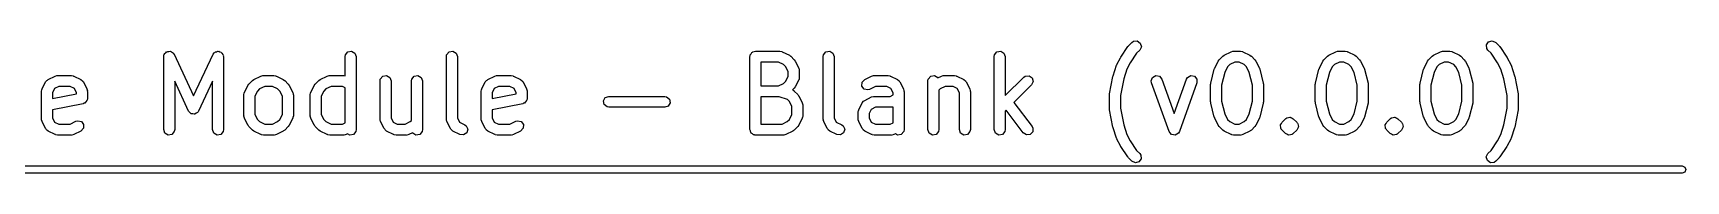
# Model space of a CAD drawing. Extents: x 59.1 to 149.1, y -119.5 to -80.2.
# Drawn here: x 126.5 to 149.05, y -82.05 to -80.23 of the extents above; entities that cross this region are included whole.
import ezdxf

# ---------------------------------------------------------------- set-up
doc = ezdxf.new("R2010")
doc.units = 0
doc.layers.add('BLACK', color=7, linetype='CONTINUOUS')

msp = doc.modelspace()

# ---------------------------------------------------------------- linework, layer by layer
at = {"layer": 'BLACK', "linetype": 'CONTINUOUS'}
for p, q in [((141.443, -80.3041), (141.491, -80.2565)), ((141.491, -80.2565), (141.512, -80.2415)), ((141.512, -80.2415), (141.563, -80.2371)), ((141.563, -80.2371), (141.605, -80.2665)), ((141.605, -80.2665), (141.619, -80.3161)), ((146.329, -80.2901), (146.358, -80.2481)), ((146.333, -80.3412), (146.329, -80.2901)), ((146.358, -80.2481), (146.408, -80.2348)), ((146.408, -80.2348), (146.454, -80.2565)), ((146.454, -80.2565), (146.502, -80.3041)), ((128.279, -80.4524), (128.283, -80.4267)), ((128.279, -81.4524), (128.279, -80.4524)), ((128.283, -80.4267), (128.29, -80.4191)), ((128.29, -80.4191), (128.292, -80.4094)), ((128.292, -80.4094), (128.306, -80.4)), ((128.306, -80.4), (128.316, -80.3874)), ((128.316, -80.3874), (128.326, -80.3857)), ((128.326, -80.3857), (128.334, -80.3799)), ((128.334, -80.3799), (128.35, -80.3814)), ((128.35, -80.3814), (128.367, -80.3785)), ((128.367, -80.3785), (128.375, -80.3835)), ((128.375, -80.3835), (128.385, -80.3844)), ((128.385, -80.3844), (128.397, -80.396)), ((128.397, -80.396), (128.411, -80.4042)), ((128.411, -80.4042), (128.414, -80.4136)), ((128.414, -80.4136), (128.422, -80.4207)), ((128.422, -80.4207), (128.687, -80.9893)), ((128.687, -80.9893), (128.952, -80.4207)), ((128.952, -80.4207), (128.967, -80.3993)), ((128.967, -80.3993), (128.976, -80.3951)), ((128.976, -80.3951), (128.983, -80.3874)), ((128.983, -80.3874), (128.999, -80.3846)), ((128.999, -80.3846), (129.014, -80.3777)), ((129.014, -80.3777), (129.023, -80.3803)), ((129.023, -80.3803), (129.033, -80.3785)), ((129.033, -80.3785), (129.047, -80.3867)), ((129.047, -80.3867), (129.063, -80.391)), ((129.063, -80.391), (129.069, -80.3992)), ((129.069, -80.3992), (129.078, -80.4042)), ((129.078, -80.4042), (129.083, -80.4196)), ((129.083, -80.4196), (129.093, -80.433)), ((129.093, -80.433), (129.092, -80.443)), ((129.092, -80.443), (129.095, -80.4524)), ((129.095, -80.4524), (129.095, -81.4524)), ((130.755, -80.4524), (130.759, -80.4267)), ((130.755, -80.7143), (130.755, -80.4524)), ((130.759, -80.4267), (130.792, -80.3874)), ((130.792, -80.3874), (130.843, -80.3785)), ((130.843, -80.3785), (130.887, -80.4042)), ((130.887, -80.4042), (130.905, -80.4524)), ((130.905, -80.4524), (130.905, -81.4524)), ((132.136, -80.4524), (132.14, -80.4267)), ((132.136, -81.3095), (132.136, -80.4524)), ((132.14, -80.4267), (132.173, -80.3874)), ((132.173, -80.3874), (132.224, -80.3785)), ((132.224, -80.3785), (132.268, -80.4042)), ((132.268, -80.4042), (132.286, -80.4524)), ((132.286, -80.4524), (132.286, -81.2918)), ((136.279, -80.4524), (136.28, -80.4426)), ((136.279, -81.4524), (136.279, -80.4524)), ((136.28, -80.4394), (136.281, -80.4365)), ((136.28, -80.4426), (136.28, -80.4394)), ((136.281, -80.4365), (136.283, -80.4267)), ((136.283, -80.4267), (136.296, -80.4118)), ((136.296, -80.4118), (136.305, -80.3949)), ((136.305, -80.3949), (136.312, -80.3926)), ((136.312, -80.3926), (136.316, -80.3874)), ((136.316, -80.3874), (136.335, -80.384)), ((136.335, -80.384), (136.354, -80.3774)), ((136.354, -80.3774), (136.687, -80.3774)), ((136.687, -80.3774), (136.713, -80.3819)), ((136.713, -80.3819), (136.716, -80.3848)), ((136.716, -80.3848), (136.72, -80.3853)), ((136.72, -80.3853), (136.816, -80.4329)), ((136.816, -80.4329), (136.834, -80.4463)), ((136.834, -80.4463), (136.835, -80.447)), ((136.835, -80.447), (136.883, -80.4946)), ((136.883, -80.4946), (136.896, -80.513)), ((136.896, -80.513), (136.897, -80.5141)), ((136.897, -80.5141), (136.944, -80.6093)), ((137.279, -80.4524), (137.283, -80.4267)), ((137.279, -81.3095), (137.279, -80.4524)), ((137.283, -80.4267), (137.316, -80.3874)), ((137.316, -80.3874), (137.367, -80.3785)), ((137.367, -80.3785), (137.411, -80.4042)), ((137.411, -80.4042), (137.429, -80.4524)), ((137.429, -80.4524), (137.429, -81.2918)), ((139.612, -80.4524), (139.616, -80.4267)), ((139.612, -81.4524), (139.612, -80.4524)), ((139.616, -80.4267), (139.649, -80.3874)), ((139.649, -80.3874), (139.7, -80.3785)), ((139.7, -80.3785), (139.744, -80.4042)), ((139.744, -80.4042), (139.762, -80.4524)), ((139.762, -80.4524), (139.762, -80.9856)), ((141.286, -80.5617), (141.334, -80.4665)), ((141.334, -80.4665), (141.338, -80.461)), ((141.338, -80.461), (141.339, -80.4584)), ((141.339, -80.4584), (141.434, -80.3155)), ((141.434, -80.3155), (141.442, -80.3073)), ((141.442, -80.3073), (141.443, -80.3041)), ((141.555, -80.4049), (141.466, -80.5377)), ((141.597, -80.3626), (141.555, -80.4049)), ((141.619, -80.3161), (141.597, -80.3626)), ((142.62, -80.6093), (142.667, -80.5141)), ((142.667, -80.5141), (142.681, -80.4961)), ((142.681, -80.4946), (142.729, -80.447)), ((142.681, -80.4961), (142.681, -80.4946)), ((142.729, -80.447), (142.747, -80.4341)), ((142.747, -80.4341), (142.749, -80.4329)), ((142.749, -80.4329), (142.844, -80.3853)), ((142.844, -80.3853), (142.869, -80.3779)), ((142.869, -80.3779), (142.873, -80.3789)), ((142.873, -80.3789), (142.877, -80.3774)), ((142.877, -80.3774), (142.973, -80.3774)), ((142.973, -80.3774), (142.998, -80.3819)), ((142.998, -80.3819), (143.002, -80.3848)), ((143.002, -80.3848), (143.006, -80.3853)), ((143.006, -80.3853), (143.101, -80.4329)), ((143.101, -80.4329), (143.119, -80.4463)), ((143.119, -80.4463), (143.121, -80.447)), ((143.121, -80.447), (143.169, -80.4946)), ((143.169, -80.4946), (143.181, -80.513)), ((143.181, -80.513), (143.183, -80.5141)), ((143.183, -80.5141), (143.23, -80.6093)), ((144.048, -80.6093), (144.096, -80.5141)), ((144.096, -80.5141), (144.109, -80.4961)), ((144.109, -80.4961), (144.11, -80.4946)), ((144.11, -80.4946), (144.158, -80.447)), ((144.158, -80.447), (144.176, -80.4341)), ((144.176, -80.4341), (144.177, -80.4329)), ((144.177, -80.4329), (144.272, -80.3853)), ((144.272, -80.3853), (144.297, -80.3779)), ((144.297, -80.3779), (144.302, -80.3789)), ((144.302, -80.3789), (144.306, -80.3774)), ((144.306, -80.3774), (144.401, -80.3774)), ((144.401, -80.3774), (144.427, -80.3819)), ((144.427, -80.3819), (144.43, -80.3848)), ((144.43, -80.3848), (144.435, -80.3853)), ((144.435, -80.3853), (144.53, -80.4329)), ((144.53, -80.4329), (144.548, -80.4463)), ((144.548, -80.4463), (144.549, -80.447)), ((144.549, -80.447), (144.597, -80.4946)), ((144.597, -80.4946), (144.61, -80.513)), ((144.61, -80.513), (144.611, -80.5141)), ((144.611, -80.5141), (144.659, -80.6093)), ((145.477, -80.6093), (145.525, -80.5141)), ((145.525, -80.5141), (145.538, -80.4961)), ((145.538, -80.4961), (145.539, -80.4946)), ((145.539, -80.4946), (145.586, -80.447)), ((145.586, -80.447), (145.605, -80.4341)), ((145.605, -80.4341), (145.606, -80.4329)), ((145.606, -80.4329), (145.701, -80.3853)), ((145.701, -80.3853), (145.726, -80.3779)), ((145.726, -80.3779), (145.73, -80.3789)), ((145.73, -80.3789), (145.735, -80.3774)), ((145.735, -80.3774), (145.83, -80.3774)), ((145.83, -80.3774), (145.855, -80.3819)), ((145.855, -80.3819), (145.859, -80.3848)), ((145.859, -80.3848), (145.863, -80.3853)), ((145.863, -80.3853), (145.959, -80.4329)), ((145.959, -80.4329), (145.977, -80.4463)), ((145.977, -80.4463), (145.978, -80.447)), ((145.978, -80.447), (146.026, -80.4946)), ((146.026, -80.4946), (146.039, -80.513)), ((146.039, -80.513), (146.04, -80.5141)), ((146.04, -80.5141), (146.087, -80.6093)), ((146.348, -80.3626), (146.333, -80.3412)), ((146.391, -80.4049), (146.348, -80.3626)), ((146.479, -80.5377), (146.391, -80.4049)), ((146.502, -80.3041), (146.508, -80.3135)), ((146.508, -80.3135), (146.511, -80.3155)), ((146.511, -80.3155), (146.606, -80.4584)), ((146.606, -80.4584), (146.609, -80.4646)), ((146.609, -80.4646), (146.611, -80.4665)), ((146.611, -80.4665), (146.659, -80.5617)), ((126.701, -80.7663), (126.796, -80.7186)), ((126.796, -80.7186), (126.821, -80.7112)), ((126.821, -80.7112), (126.826, -80.7122)), ((126.826, -80.7122), (126.83, -80.7107)), ((126.83, -80.7107), (127.02, -80.7107)), ((127.02, -80.7107), (127.046, -80.7152)), ((127.046, -80.7152), (127.049, -80.7181)), ((127.049, -80.7181), (127.054, -80.7186)), ((127.054, -80.7186), (127.149, -80.7663)), ((129.511, -80.7663), (129.606, -80.7186)), ((129.606, -80.7186), (129.631, -80.7112)), ((129.631, -80.7112), (129.635, -80.7122)), ((129.635, -80.7122), (129.639, -80.7107)), ((129.639, -80.7107), (129.782, -80.7107)), ((129.782, -80.7107), (129.808, -80.7152)), ((129.808, -80.7152), (129.811, -80.7181)), ((129.811, -80.7181), (129.816, -80.7186)), ((129.816, -80.7186), (129.911, -80.7663)), ((130.415, -80.7663), (130.511, -80.7186)), ((130.511, -80.7186), (130.535, -80.7112)), ((130.535, -80.7112), (130.54, -80.7122)), ((130.54, -80.7122), (130.544, -80.7107)), ((130.544, -80.7107), (130.735, -80.7107)), ((130.735, -80.7107), (130.755, -80.7143)), ((131.235, -80.7601), (131.268, -80.7208)), ((131.268, -80.7208), (131.319, -80.7119)), ((131.319, -80.7119), (131.363, -80.7375)), ((131.363, -80.7375), (131.381, -80.7857)), ((131.664, -80.7601), (131.697, -80.7208)), ((131.697, -80.7208), (131.748, -80.7119)), ((131.748, -80.7119), (131.792, -80.7375)), ((131.792, -80.7375), (131.81, -80.7857)), ((132.701, -80.7663), (132.796, -80.7186)), ((132.796, -80.7186), (132.821, -80.7112)), ((132.821, -80.7112), (132.826, -80.7122)), ((132.826, -80.7122), (132.83, -80.7107)), ((132.83, -80.7107), (133.02, -80.7107)), ((133.02, -80.7107), (133.046, -80.7152)), ((133.046, -80.7152), (133.049, -80.7181)), ((133.049, -80.7181), (133.054, -80.7186)), ((133.054, -80.7186), (133.149, -80.7663)), ((136.429, -80.5274), (136.429, -80.8536)), ((136.669, -80.5274), (136.429, -80.5274)), ((136.738, -80.5616), (136.669, -80.5274)), ((136.768, -80.592), (136.738, -80.5616)), ((136.802, -80.6606), (136.768, -80.592)), ((136.768, -80.7889), (136.802, -80.7204)), ((136.802, -80.7204), (136.802, -80.6606)), ((136.944, -80.6093), (136.952, -80.6343)), ((136.952, -80.7381), (136.948, -80.7637)), ((136.952, -80.6343), (136.951, -80.6386)), ((136.951, -80.6386), (136.952, -80.6429)), ((136.952, -80.6429), (136.952, -80.7381)), ((137.844, -80.7663), (137.939, -80.7186)), ((137.939, -80.7186), (137.964, -80.7112)), ((137.964, -80.7112), (137.968, -80.7122)), ((137.968, -80.7122), (137.973, -80.7107)), ((137.973, -80.7107), (138.163, -80.7107)), ((138.163, -80.7107), (138.189, -80.7152)), ((138.189, -80.7152), (138.192, -80.7181)), ((138.192, -80.7181), (138.197, -80.7186)), ((138.197, -80.7186), (138.292, -80.7663)), ((138.712, -80.7601), (138.745, -80.7208)), ((138.745, -80.7208), (138.795, -80.7119)), ((138.795, -80.7119), (138.84, -80.7375)), ((138.84, -80.7375), (138.842, -80.7435)), ((138.842, -80.7435), (138.891, -80.7186)), ((138.891, -80.7186), (138.916, -80.7112)), ((138.916, -80.7112), (138.921, -80.7122)), ((138.921, -80.7122), (138.925, -80.7107)), ((138.925, -80.7107), (139.068, -80.7107)), ((139.068, -80.7107), (139.094, -80.7152)), ((139.094, -80.7152), (139.097, -80.7181)), ((139.097, -80.7181), (139.101, -80.7186)), ((139.101, -80.7186), (139.197, -80.7663)), ((139.762, -80.9856), (140.015, -80.7327)), ((140.015, -80.7327), (140.036, -80.7177)), ((140.036, -80.7177), (140.087, -80.7133)), ((140.087, -80.7133), (140.129, -80.7427)), ((141.185, -80.9615), (141.232, -80.7234)), ((141.232, -80.7234), (141.235, -80.7171)), ((141.235, -80.7144), (141.282, -80.5715)), ((141.235, -80.7171), (141.235, -80.7144)), ((141.282, -80.5715), (141.286, -80.5646)), ((141.286, -80.5646), (141.286, -80.5617)), ((141.423, -80.624), (141.379, -80.7574)), ((141.466, -80.5377), (141.423, -80.624)), ((141.755, -80.7853), (141.773, -80.7372)), ((141.773, -80.7372), (141.817, -80.7118)), ((141.817, -80.7118), (141.868, -80.721)), ((141.868, -80.721), (141.9, -80.7605)), ((142.235, -80.7605), (142.248, -80.7379)), ((142.248, -80.7379), (142.292, -80.7119)), ((142.292, -80.7119), (142.343, -80.7205)), ((142.343, -80.7205), (142.376, -80.7596)), ((142.567, -80.8151), (142.614, -80.6247)), ((142.614, -80.6247), (142.619, -80.6128)), ((142.619, -80.6128), (142.62, -80.6093)), ((142.758, -80.669), (142.714, -80.8426)), ((142.796, -80.592), (142.758, -80.669)), ((142.827, -80.5616), (142.796, -80.592)), ((142.895, -80.5274), (142.827, -80.5616)), ((142.955, -80.5274), (142.895, -80.5274)), ((143.023, -80.5616), (142.955, -80.5274)), ((143.054, -80.592), (143.023, -80.5616)), ((143.092, -80.669), (143.054, -80.592)), ((143.136, -80.8426), (143.092, -80.669)), ((143.23, -80.6093), (143.234, -80.6217)), ((143.234, -80.6217), (143.236, -80.6247)), ((143.236, -80.6247), (143.283, -80.8151)), ((143.995, -80.8151), (144.043, -80.6247)), ((144.043, -80.6247), (144.048, -80.6128)), ((144.048, -80.6128), (144.048, -80.6093)), ((144.186, -80.669), (144.143, -80.8426)), ((144.225, -80.592), (144.186, -80.669)), ((144.255, -80.5616), (144.225, -80.592)), ((144.324, -80.5274), (144.255, -80.5616)), ((144.383, -80.5274), (144.324, -80.5274)), ((144.452, -80.5616), (144.383, -80.5274)), ((144.482, -80.592), (144.452, -80.5616)), ((144.521, -80.669), (144.482, -80.592)), ((144.564, -80.8426), (144.521, -80.669)), ((144.659, -80.6093), (144.662, -80.6217)), ((144.662, -80.6217), (144.664, -80.6247)), ((144.664, -80.6247), (144.712, -80.8151)), ((145.424, -80.8151), (145.471, -80.6247)), ((145.471, -80.6247), (145.477, -80.6128)), ((145.477, -80.6128), (145.477, -80.6093)), ((145.615, -80.669), (145.571, -80.8426)), ((145.653, -80.592), (145.615, -80.669)), ((145.684, -80.5616), (145.653, -80.592)), ((145.752, -80.5274), (145.684, -80.5616)), ((145.812, -80.5274), (145.752, -80.5274)), ((145.881, -80.5616), (145.812, -80.5274)), ((145.911, -80.592), (145.881, -80.5616)), ((145.949, -80.669), (145.911, -80.592)), ((145.993, -80.8426), (145.949, -80.669)), ((146.087, -80.6093), (146.091, -80.6217)), ((146.091, -80.6217), (146.093, -80.6247)), ((146.093, -80.6247), (146.141, -80.8151)), ((146.522, -80.624), (146.479, -80.5377)), ((146.567, -80.7574), (146.522, -80.624)), ((146.659, -80.5617), (146.661, -80.5692)), ((146.661, -80.5692), (146.663, -80.5715)), ((146.663, -80.5715), (146.71, -80.7144)), ((146.71, -80.7144), (146.711, -80.7211)), ((146.711, -80.7211), (146.713, -80.7234)), ((146.713, -80.7234), (146.76, -80.9615)), ((126.612, -80.9286), (126.616, -80.9029)), ((126.612, -81.3095), (126.612, -80.9286)), ((126.616, -80.9029), (126.619, -80.8995)), ((126.619, -80.8995), (126.62, -80.895)), ((126.62, -80.895), (126.667, -80.7998)), ((126.667, -80.7998), (126.683, -80.7789)), ((126.683, -80.7789), (126.693, -80.7744)), ((126.693, -80.7744), (126.701, -80.7663)), ((126.79, -80.8892), (126.762, -80.9463)), ((126.762, -80.9463), (126.762, -81.0276)), ((126.762, -81.0276), (127.088, -80.9623)), ((126.847, -80.8607), (126.79, -80.8892)), ((127.003, -80.8607), (126.847, -80.8607)), ((127.06, -80.8892), (127.003, -80.8607)), ((127.088, -80.9463), (127.06, -80.8892)), ((127.088, -80.9623), (127.088, -80.9463)), ((127.149, -80.7663), (127.17, -80.7818)), ((127.17, -80.7818), (127.174, -80.7921)), ((127.174, -80.7921), (127.183, -80.7998)), ((127.183, -80.7998), (127.23, -80.895)), ((127.23, -80.895), (127.238, -80.92)), ((127.238, -80.92), (127.237, -80.9244)), ((127.237, -80.9244), (127.238, -80.9286)), ((127.238, -80.9286), (127.238, -81.0238)), ((128.619, -81.1984), (128.429, -80.7904)), ((128.429, -80.7904), (128.429, -81.4524)), ((128.945, -80.7904), (128.755, -81.1984)), ((128.945, -81.4524), (128.945, -80.7904)), ((129.374, -80.9762), (129.378, -80.9505)), ((129.378, -80.9505), (129.381, -80.9471)), ((129.381, -80.9471), (129.382, -80.9426)), ((129.382, -80.9426), (129.429, -80.8474)), ((129.429, -80.8474), (129.443, -80.8294)), ((129.443, -80.8279), (129.491, -80.7803)), ((129.443, -80.8294), (129.443, -80.8279)), ((129.491, -80.7803), (129.509, -80.7674)), ((129.509, -80.7674), (129.511, -80.7663)), ((129.558, -80.9254), (129.524, -80.9939)), ((129.588, -80.895), (129.558, -80.9254)), ((129.657, -80.8607), (129.588, -80.895)), ((129.764, -80.8607), (129.657, -80.8607)), ((129.833, -80.895), (129.764, -80.8607)), ((129.863, -80.9254), (129.833, -80.895)), ((129.898, -80.9939), (129.863, -80.9254)), ((129.911, -80.7663), (129.929, -80.7796)), ((129.929, -80.7796), (129.93, -80.7803)), ((129.93, -80.7803), (129.978, -80.8279)), ((129.978, -80.8279), (129.991, -80.8463)), ((129.991, -80.8463), (129.992, -80.8474)), ((129.992, -80.8474), (130.04, -80.9426)), ((130.04, -80.9426), (130.047, -80.9676)), ((130.279, -80.9762), (130.283, -80.9505)), ((130.283, -80.9505), (130.286, -80.9471)), ((130.286, -80.9426), (130.334, -80.8474)), ((130.286, -80.9471), (130.286, -80.9426)), ((130.334, -80.8474), (130.347, -80.8294)), ((130.347, -80.8294), (130.348, -80.8279)), ((130.348, -80.8279), (130.396, -80.7803)), ((130.396, -80.7803), (130.414, -80.7674)), ((130.414, -80.7674), (130.415, -80.7663)), ((130.463, -80.9254), (130.429, -80.9939)), ((130.493, -80.895), (130.463, -80.9254)), ((130.562, -80.8607), (130.493, -80.895)), ((130.717, -80.8607), (130.562, -80.8607)), ((130.755, -80.8797), (130.717, -80.8607)), ((130.755, -81.3584), (130.755, -80.8797)), ((131.231, -80.7857), (131.235, -80.7601)), ((131.231, -81.3095), (131.231, -80.7857)), ((131.381, -80.7857), (131.381, -81.2918)), ((131.66, -80.7857), (131.664, -80.7601)), ((131.66, -81.3261), (131.66, -80.7857)), ((131.81, -80.7857), (131.81, -81.4524)), ((132.612, -80.9286), (132.616, -80.9029)), ((132.612, -81.3095), (132.612, -80.9286)), ((132.616, -80.9029), (132.619, -80.8995)), ((132.619, -80.8995), (132.62, -80.895)), ((132.62, -80.895), (132.667, -80.7998)), ((132.667, -80.7998), (132.683, -80.7789)), ((132.683, -80.7789), (132.693, -80.7744)), ((132.693, -80.7744), (132.701, -80.7663)), ((132.79, -80.8892), (132.762, -80.9463)), ((132.762, -80.9463), (132.762, -81.0276)), ((132.762, -81.0276), (133.088, -80.9623)), ((132.847, -80.8607), (132.79, -80.8892)), ((133.003, -80.8607), (132.847, -80.8607)), ((133.06, -80.8892), (133.003, -80.8607)), ((133.088, -80.9463), (133.06, -80.8892)), ((133.088, -80.9623), (133.088, -80.9463)), ((133.149, -80.7663), (133.17, -80.7818)), ((133.17, -80.7818), (133.174, -80.7921)), ((133.174, -80.7921), (133.183, -80.7998)), ((133.183, -80.7998), (133.23, -80.895)), ((133.23, -80.895), (133.238, -80.92)), ((133.238, -80.92), (133.237, -80.9244)), ((133.237, -80.9244), (133.238, -80.9286)), ((133.238, -80.9286), (133.238, -81.0238)), ((136.429, -80.8536), (136.669, -80.8536)), ((136.669, -80.8536), (136.738, -80.8193)), ((136.738, -80.8193), (136.768, -80.7889)), ((136.883, -80.8864), (136.86, -80.9088)), ((136.86, -80.9088), (136.876, -80.9174)), ((136.876, -80.9174), (136.879, -80.9213)), ((136.879, -80.9213), (136.883, -80.9232)), ((136.897, -80.8669), (136.883, -80.8849)), ((136.883, -80.8849), (136.883, -80.8864)), ((136.883, -80.9232), (136.93, -80.9708)), ((136.944, -80.7716), (136.897, -80.8669)), ((136.945, -80.7672), (136.944, -80.7716)), ((136.948, -80.7637), (136.945, -80.7672)), ((137.805, -80.8547), (137.809, -80.8035)), ((137.836, -80.8959), (137.805, -80.8547)), ((137.809, -80.8035), (137.844, -80.7663)), ((137.886, -80.9078), (137.836, -80.8959)), ((137.911, -80.9004), (137.886, -80.9078)), ((137.99, -80.8607), (137.911, -80.9004)), ((138.145, -80.8607), (137.99, -80.8607)), ((138.202, -80.8892), (138.145, -80.8607)), ((138.231, -80.9463), (138.202, -80.8892)), ((138.231, -80.9775), (138.231, -80.9463)), ((138.292, -80.7663), (138.313, -80.7818)), ((138.313, -80.7818), (138.317, -80.7921)), ((138.317, -80.7921), (138.325, -80.7998)), ((138.325, -80.7998), (138.373, -80.895)), ((138.373, -80.895), (138.38, -80.92)), ((138.38, -80.92), (138.379, -80.9244)), ((138.379, -80.9244), (138.381, -80.9286)), ((138.381, -80.9286), (138.381, -81.4524)), ((138.707, -80.7857), (138.712, -80.7601)), ((138.707, -81.4524), (138.707, -80.7857)), ((138.874, -80.895), (138.857, -80.912)), ((138.857, -80.912), (138.857, -81.4524)), ((138.943, -80.8607), (138.874, -80.895)), ((139.05, -80.8607), (138.943, -80.8607)), ((139.107, -80.8892), (139.05, -80.8607)), ((139.136, -80.9463), (139.107, -80.8892)), ((139.136, -81.4524), (139.136, -80.9463)), ((139.197, -80.7663), (139.218, -80.7818)), ((139.218, -80.7818), (139.222, -80.7921)), ((139.222, -80.7921), (139.23, -80.7998)), ((139.23, -80.7998), (139.278, -80.895)), ((139.278, -80.895), (139.285, -80.92)), ((139.285, -80.92), (139.284, -80.9244)), ((139.284, -80.9244), (139.286, -80.9286)), ((139.286, -80.9286), (139.286, -81.4524)), ((140.121, -80.8387), (139.881, -81.0785)), ((140.143, -80.7923), (140.121, -80.8387)), ((140.129, -80.7427), (140.143, -80.7923)), ((141.183, -80.9762), (141.185, -80.9649)), ((141.185, -80.9649), (141.185, -80.9615)), ((141.379, -80.7574), (141.333, -80.9836)), ((141.759, -80.8109), (141.755, -80.7853)), ((141.997, -81.4776), (141.759, -80.8109)), ((141.9, -80.7605), (142.068, -81.2294)), ((142.068, -81.2294), (142.235, -80.7605)), ((142.377, -80.8109), (142.138, -81.4776)), ((142.376, -80.7596), (142.377, -80.8109)), ((142.564, -80.8333), (142.567, -80.8186)), ((142.564, -81.0714), (142.564, -80.8333)), ((142.567, -80.8186), (142.567, -80.8151)), ((142.714, -80.8426), (142.714, -81.0622)), ((143.136, -81.0622), (143.136, -80.8426)), ((143.283, -80.8151), (143.285, -80.8301)), ((143.285, -80.8301), (143.286, -80.8333)), ((143.286, -80.8333), (143.286, -81.0714)), ((143.993, -80.8333), (143.995, -80.8186)), ((143.993, -81.0714), (143.993, -80.8333)), ((143.995, -80.8186), (143.995, -80.8151)), ((144.143, -80.8426), (144.143, -81.0622)), ((144.564, -81.0622), (144.564, -80.8426)), ((144.712, -80.8151), (144.713, -80.8301)), ((144.713, -80.8301), (144.714, -80.8333)), ((144.714, -80.8333), (144.714, -81.0714)), ((145.421, -80.8333), (145.424, -80.8186)), ((145.421, -81.0714), (145.421, -80.8333)), ((145.424, -80.8186), (145.424, -80.8151)), ((145.571, -80.8426), (145.571, -81.0622)), ((145.993, -81.0622), (145.993, -80.8426)), ((146.141, -80.8151), (146.142, -80.8301)), ((146.142, -80.8301), (146.143, -80.8333)), ((146.143, -80.8333), (146.143, -81.0714)), ((146.612, -80.9836), (146.567, -80.7574)), ((146.76, -80.9615), (146.761, -80.9729)), ((127.178, -81.0974), (126.762, -81.1805)), ((126.762, -81.1805), (126.762, -81.2918)), ((127.188, -81.0909), (127.178, -81.0974)), ((127.201, -81.0888), (127.188, -81.0909)), ((127.21, -81.078), (127.201, -81.0888)), ((127.222, -81.0707), (127.21, -81.078)), ((127.226, -81.059), (127.222, -81.0707)), ((127.234, -81.0495), (127.226, -81.059)), ((127.238, -81.0238), (127.234, -81.0495)), ((129.374, -81.2619), (129.374, -80.9762)), ((129.524, -80.9939), (129.524, -81.2442)), ((129.898, -81.2442), (129.898, -80.9939)), ((130.047, -80.9676), (130.046, -80.972)), ((130.046, -80.972), (130.048, -80.9762)), ((130.048, -80.9762), (130.048, -81.2619)), ((130.279, -81.2619), (130.279, -80.9762)), ((130.429, -80.9939), (130.429, -81.2442)), ((133.178, -81.0974), (132.762, -81.1805)), ((132.762, -81.1805), (132.762, -81.2918)), ((133.188, -81.0909), (133.178, -81.0974)), ((133.201, -81.0888), (133.188, -81.0909)), ((133.21, -81.078), (133.201, -81.0888)), ((133.222, -81.0707), (133.21, -81.078)), ((133.226, -81.059), (133.222, -81.0707)), ((133.234, -81.0495), (133.226, -81.059)), ((133.238, -81.0238), (133.234, -81.0495)), ((134.28, -81.0584), (134.305, -81.014)), ((134.289, -81.1089), (134.28, -81.0584)), ((134.328, -81.1419), (134.289, -81.1089)), ((134.305, -81.014), (134.354, -80.9964)), ((134.354, -81.1464), (134.328, -81.1419)), ((134.354, -80.9964), (135.115, -80.9964)), ((135.115, -81.1464), (134.354, -81.1464)), ((135.115, -80.9964), (135.141, -81.001)), ((135.164, -81.1289), (135.115, -81.1464)), ((135.141, -81.001), (135.18, -81.0339)), ((135.189, -81.0845), (135.164, -81.1289)), ((135.18, -81.0339), (135.189, -81.0845)), ((136.429, -81.0036), (136.429, -81.3774)), ((136.675, -81.0036), (136.429, -81.0036)), ((136.789, -81.0417), (136.675, -81.0036)), ((136.816, -81.0682), (136.789, -81.0417)), ((136.85, -81.1368), (136.816, -81.0682)), ((136.85, -81.2442), (136.85, -81.1368)), ((136.93, -80.9708), (136.943, -80.9891)), ((136.943, -80.9891), (136.944, -80.9903)), ((136.944, -80.9903), (136.992, -81.0855)), ((136.992, -81.0855), (137, -81.1105)), ((137, -81.1105), (136.998, -81.1148)), ((136.998, -81.1148), (137, -81.119)), ((137, -81.119), (137, -81.2619)), ((137.755, -81.2143), (137.759, -81.1886)), ((137.759, -81.1886), (137.762, -81.1852)), ((137.762, -81.1852), (137.763, -81.1807)), ((137.763, -81.1807), (137.81, -81.0855)), ((137.81, -81.0855), (137.826, -81.0646)), ((137.826, -81.0646), (137.836, -81.0601)), ((137.836, -81.0601), (137.844, -81.052)), ((137.844, -81.052), (137.939, -81.0043)), ((137.933, -81.1749), (137.905, -81.232)), ((137.99, -81.1464), (137.933, -81.1749)), ((137.939, -81.0043), (137.964, -80.9969)), ((137.964, -80.9969), (137.968, -80.998)), ((137.968, -80.998), (137.973, -80.9964)), ((137.973, -80.9964), (138.193, -80.9964)), ((138.211, -81.1464), (137.99, -81.1464)), ((138.193, -80.9964), (138.231, -80.9775)), ((138.215, -81.1449), (138.211, -81.1464)), ((138.219, -81.1459), (138.215, -81.1449)), ((138.231, -81.1425), (138.219, -81.1459)), ((138.231, -81.3584), (138.231, -81.1425)), ((139.774, -81.1856), (139.762, -81.1977)), ((140.008, -81.4974), (139.774, -81.1856)), ((139.881, -81.0785), (140.128, -81.4074)), ((141.183, -81.1667), (141.183, -80.9762)), ((141.185, -81.1699), (141.183, -81.1667)), ((141.185, -81.1814), (141.185, -81.1699)), ((141.232, -81.4195), (141.185, -81.1814)), ((141.333, -80.9836), (141.333, -81.1592)), ((141.333, -81.1592), (141.379, -81.3855)), ((142.565, -81.0747), (142.564, -81.0714)), ((142.567, -81.0896), (142.565, -81.0747)), ((142.614, -81.2801), (142.567, -81.0896)), ((142.714, -81.0622), (142.758, -81.2357)), ((143.092, -81.2357), (143.136, -81.0622)), ((143.283, -81.0896), (143.236, -81.2801)), ((143.286, -81.0714), (143.283, -81.0862)), ((143.283, -81.0862), (143.283, -81.0896)), ((143.994, -81.0747), (143.993, -81.0714)), ((143.995, -81.0896), (143.994, -81.0747)), ((144.043, -81.2801), (143.995, -81.0896)), ((144.143, -81.0622), (144.186, -81.2357)), ((144.521, -81.2357), (144.564, -81.0622)), ((144.712, -81.0896), (144.664, -81.2801)), ((144.714, -81.0714), (144.712, -81.0862)), ((144.712, -81.0862), (144.712, -81.0896)), ((145.423, -81.0747), (145.421, -81.0714)), ((145.424, -81.0896), (145.423, -81.0747)), ((145.471, -81.2801), (145.424, -81.0896)), ((145.571, -81.0622), (145.615, -81.2357)), ((145.949, -81.2357), (145.993, -81.0622)), ((146.141, -81.0896), (146.093, -81.2801)), ((146.143, -81.0714), (146.14, -81.0862)), ((146.14, -81.0862), (146.141, -81.0896)), ((146.567, -81.3855), (146.612, -81.1592)), ((146.612, -81.1592), (146.612, -80.9836)), ((146.76, -81.1814), (146.713, -81.4195)), ((146.762, -81.1667), (146.76, -81.1779)), ((146.76, -81.1779), (146.76, -81.1814)), ((146.761, -80.9729), (146.762, -80.9762)), ((146.762, -80.9762), (146.762, -81.1667)), ((126.613, -81.3137), (126.612, -81.3095)), ((126.612, -81.3181), (126.613, -81.3137)), ((126.62, -81.3431), (126.612, -81.3181)), ((126.667, -81.4383), (126.62, -81.3431)), ((126.762, -81.2918), (126.79, -81.3489)), ((126.79, -81.3489), (126.847, -81.3774)), ((126.847, -81.3774), (127.003, -81.3774)), ((127.003, -81.3774), (127.082, -81.3377)), ((127.082, -81.3377), (127.107, -81.3303)), ((127.107, -81.3303), (127.157, -81.3422)), ((127.157, -81.3422), (127.187, -81.3834)), ((127.187, -81.3834), (127.184, -81.4346)), ((128.633, -81.2121), (128.619, -81.1984)), ((128.644, -81.2281), (128.633, -81.2121)), ((128.65, -81.2298), (128.644, -81.2281)), ((128.655, -81.2346), (128.65, -81.2298)), ((128.675, -81.2363), (128.655, -81.2346)), ((128.693, -81.2414), (128.675, -81.2363)), ((128.7, -81.2385), (128.693, -81.2414)), ((128.706, -81.2391), (128.7, -81.2385)), ((128.722, -81.2279), (128.706, -81.2391)), ((128.74, -81.2197), (128.722, -81.2279)), ((128.746, -81.2116), (128.74, -81.2197)), ((128.748, -81.2097), (128.746, -81.2116)), ((128.749, -81.2065), (128.748, -81.2097)), ((128.755, -81.1984), (128.749, -81.2065)), ((129.375, -81.2661), (129.374, -81.2619)), ((129.374, -81.2705), (129.375, -81.2661)), ((129.382, -81.2954), (129.374, -81.2705)), ((129.429, -81.3907), (129.382, -81.2954)), ((129.431, -81.3918), (129.429, -81.3907)), ((129.443, -81.4102), (129.431, -81.3918)), ((129.491, -81.4578), (129.443, -81.4102)), ((129.524, -81.2442), (129.558, -81.3127)), ((129.558, -81.3127), (129.588, -81.3431)), ((129.588, -81.3431), (129.657, -81.3774)), ((129.657, -81.3774), (129.764, -81.3774)), ((129.764, -81.3774), (129.833, -81.3431)), ((129.833, -81.3431), (129.863, -81.3127)), ((129.863, -81.3127), (129.898, -81.2442)), ((129.978, -81.4102), (129.93, -81.4578)), ((129.979, -81.4087), (129.978, -81.4102)), ((129.992, -81.3907), (129.979, -81.4087)), ((130.04, -81.2954), (129.992, -81.3907)), ((130.043, -81.2876), (130.04, -81.291)), ((130.04, -81.291), (130.04, -81.2954)), ((130.048, -81.2619), (130.043, -81.2876)), ((130.28, -81.2661), (130.279, -81.2619)), ((130.279, -81.2705), (130.28, -81.2661)), ((130.286, -81.2954), (130.279, -81.2705)), ((130.334, -81.3907), (130.286, -81.2954)), ((130.335, -81.3918), (130.334, -81.3907)), ((130.348, -81.4102), (130.335, -81.3918)), ((130.396, -81.4578), (130.348, -81.4102)), ((130.429, -81.2442), (130.463, -81.3127)), ((130.463, -81.3127), (130.493, -81.3431)), ((130.493, -81.3431), (130.562, -81.3774)), ((130.562, -81.3774), (130.717, -81.3774)), ((130.717, -81.3774), (130.755, -81.3584)), ((131.232, -81.3137), (131.231, -81.3095)), ((131.231, -81.3181), (131.232, -81.3137)), ((131.239, -81.3431), (131.231, -81.3181)), ((131.286, -81.4383), (131.239, -81.3431)), ((131.381, -81.2918), (131.409, -81.3489)), ((131.409, -81.3489), (131.467, -81.3774)), ((131.467, -81.3774), (131.574, -81.3774)), ((131.574, -81.3774), (131.642, -81.3431)), ((131.642, -81.3431), (131.66, -81.3261)), ((132.137, -81.3137), (132.136, -81.3095)), ((132.136, -81.3181), (132.137, -81.3137)), ((132.144, -81.3431), (132.136, -81.3181)), ((132.191, -81.4383), (132.144, -81.3431)), ((132.286, -81.2918), (132.314, -81.3489)), ((132.314, -81.3489), (132.387, -81.3853)), ((132.387, -81.3853), (132.408, -81.4008)), ((132.408, -81.4008), (132.428, -81.4479)), ((132.613, -81.3137), (132.612, -81.3095)), ((132.612, -81.3181), (132.613, -81.3137)), ((132.62, -81.3431), (132.612, -81.3181)), ((132.667, -81.4383), (132.62, -81.3431)), ((132.762, -81.2918), (132.79, -81.3489)), ((132.79, -81.3489), (132.847, -81.3774)), ((132.847, -81.3774), (133.003, -81.3774)), ((133.003, -81.3774), (133.082, -81.3377)), ((133.082, -81.3377), (133.107, -81.3303)), ((133.107, -81.3303), (133.157, -81.3422)), ((133.157, -81.3422), (133.187, -81.3834)), ((133.187, -81.3834), (133.184, -81.4346)), ((136.429, -81.3774), (136.717, -81.3774)), ((136.717, -81.3774), (136.785, -81.3431)), ((136.785, -81.3431), (136.816, -81.3127)), ((136.816, -81.3127), (136.85, -81.2442)), ((136.93, -81.4102), (136.883, -81.4578)), ((136.931, -81.4087), (136.93, -81.4102)), ((136.944, -81.3907), (136.931, -81.4087)), ((136.992, -81.2954), (136.944, -81.3907)), ((136.993, -81.291), (136.992, -81.2954)), ((136.995, -81.2876), (136.993, -81.291)), ((137, -81.2619), (136.995, -81.2876)), ((137.28, -81.3137), (137.279, -81.3095)), ((137.279, -81.3181), (137.28, -81.3137)), ((137.286, -81.3431), (137.279, -81.3181)), ((137.334, -81.4383), (137.286, -81.3431)), ((137.429, -81.2918), (137.457, -81.3489)), ((137.457, -81.3489), (137.53, -81.3853)), ((137.53, -81.3853), (137.551, -81.4008)), ((137.551, -81.4008), (137.571, -81.4479)), ((137.755, -81.3095), (137.755, -81.2143)), ((137.756, -81.3137), (137.755, -81.3095)), ((137.755, -81.3181), (137.756, -81.3137)), ((137.763, -81.3431), (137.755, -81.3181)), ((137.81, -81.4383), (137.763, -81.3431)), ((137.905, -81.232), (137.905, -81.2918)), ((137.905, -81.2918), (137.933, -81.3489)), ((137.933, -81.3489), (137.99, -81.3774)), ((137.99, -81.3774), (138.193, -81.3774)), ((138.193, -81.3774), (138.231, -81.3584)), ((139.762, -81.1977), (139.762, -81.4524)), ((140.128, -81.4074), (140.14, -81.4306)), ((141.379, -81.3855), (141.423, -81.5188)), ((142.616, -81.283), (142.614, -81.2801)), ((142.62, -81.2954), (142.616, -81.283)), ((142.667, -81.3907), (142.62, -81.2954)), ((142.669, -81.3918), (142.667, -81.3907)), ((142.681, -81.4102), (142.669, -81.3918)), ((142.729, -81.4578), (142.681, -81.4102)), ((142.758, -81.2357), (142.796, -81.3127)), ((142.796, -81.3127), (142.827, -81.3431)), ((142.827, -81.3431), (142.895, -81.3774)), ((142.895, -81.3774), (142.955, -81.3774)), ((142.955, -81.3774), (143.023, -81.3431)), ((143.023, -81.3431), (143.054, -81.3127)), ((143.054, -81.3127), (143.092, -81.2357)), ((143.169, -81.4102), (143.121, -81.4578)), ((143.183, -81.3907), (143.169, -81.4087)), ((143.169, -81.4087), (143.169, -81.4102)), ((143.23, -81.2954), (143.183, -81.3907)), ((143.231, -81.2919), (143.23, -81.2954)), ((143.236, -81.2801), (143.231, -81.2919)), ((143.517, -81.3982), (143.52, -81.3921)), ((143.522, -81.417), (143.517, -81.3982)), ((143.519, -81.3854), (143.53, -81.3694)), ((143.52, -81.3921), (143.519, -81.3854)), ((143.524, -81.4365), (143.522, -81.417)), ((143.53, -81.3694), (143.539, -81.3517)), ((143.539, -81.3517), (143.586, -81.3041)), ((143.586, -81.3041), (143.594, -81.2984)), ((143.594, -81.2984), (143.596, -81.2957)), ((143.596, -81.2957), (143.599, -81.2948)), ((143.599, -81.2948), (143.6, -81.2947)), ((143.6, -81.2947), (143.602, -81.2922)), ((143.602, -81.2922), (143.604, -81.2918)), ((143.604, -81.2918), (143.608, -81.2892)), ((143.608, -81.2892), (143.627, -81.2875)), ((143.627, -81.2875), (143.646, -81.2824)), ((143.646, -81.2824), (143.649, -81.2839)), ((143.649, -81.2839), (143.652, -81.2833)), ((143.652, -81.2833), (143.655, -81.285)), ((143.655, -81.285), (143.659, -81.2847)), ((143.659, -81.2847), (143.675, -81.2959)), ((143.675, -81.2959), (143.692, -81.3041)), ((143.692, -81.3041), (143.74, -81.3517)), ((143.74, -81.3517), (143.746, -81.3598)), ((143.746, -81.3598), (143.748, -81.3617)), ((143.748, -81.3617), (143.749, -81.365)), ((143.749, -81.365), (143.755, -81.3731)), ((143.755, -81.3731), (143.757, -81.3925)), ((143.757, -81.3925), (143.762, -81.4113)), ((143.762, -81.4113), (143.759, -81.4174)), ((143.759, -81.4174), (143.759, -81.4242)), ((144.045, -81.283), (144.043, -81.2801)), ((144.048, -81.2954), (144.045, -81.283)), ((144.096, -81.3907), (144.048, -81.2954)), ((144.097, -81.3918), (144.096, -81.3907)), ((144.11, -81.4102), (144.097, -81.3918)), ((144.158, -81.4578), (144.11, -81.4102)), ((144.186, -81.2357), (144.225, -81.3127)), ((144.225, -81.3127), (144.255, -81.3431)), ((144.255, -81.3431), (144.324, -81.3774)), ((144.324, -81.3774), (144.383, -81.3774)), ((144.383, -81.3774), (144.452, -81.3431)), ((144.452, -81.3431), (144.482, -81.3127)), ((144.482, -81.3127), (144.521, -81.2357)), ((144.597, -81.4102), (144.549, -81.4578)), ((144.598, -81.4087), (144.597, -81.4102)), ((144.611, -81.3907), (144.598, -81.4087)), ((144.659, -81.2954), (144.611, -81.3907)), ((144.664, -81.2801), (144.659, -81.2919)), ((144.659, -81.2919), (144.659, -81.2954)), ((144.946, -81.3982), (144.948, -81.3921)), ((144.951, -81.417), (144.946, -81.3982)), ((144.948, -81.3854), (144.959, -81.3694)), ((144.948, -81.3921), (144.948, -81.3854)), ((144.952, -81.4365), (144.951, -81.417)), ((144.959, -81.3694), (144.967, -81.3517)), ((144.967, -81.3517), (145.015, -81.3041)), ((145.015, -81.3041), (145.023, -81.2984)), ((145.023, -81.2984), (145.025, -81.2957)), ((145.025, -81.2957), (145.028, -81.2948)), ((145.028, -81.2947), (145.03, -81.2922)), ((145.028, -81.2948), (145.028, -81.2947)), ((145.03, -81.2922), (145.032, -81.2918)), ((145.032, -81.2918), (145.036, -81.2892)), ((145.036, -81.2892), (145.056, -81.2875)), ((145.056, -81.2875), (145.074, -81.2824)), ((145.074, -81.2824), (145.078, -81.2839)), ((145.078, -81.2839), (145.081, -81.2833)), ((145.081, -81.2833), (145.084, -81.285)), ((145.084, -81.285), (145.087, -81.2847)), ((145.087, -81.2847), (145.103, -81.2959)), ((145.103, -81.2959), (145.121, -81.3041)), ((145.121, -81.3041), (145.169, -81.3517)), ((145.169, -81.3517), (145.174, -81.3598)), ((145.174, -81.3598), (145.177, -81.3617)), ((145.177, -81.3617), (145.178, -81.365)), ((145.178, -81.365), (145.183, -81.3731)), ((145.183, -81.3731), (145.185, -81.3925)), ((145.185, -81.3925), (145.19, -81.4113)), ((145.19, -81.4113), (145.187, -81.4174)), ((145.187, -81.4174), (145.188, -81.4242)), ((145.473, -81.283), (145.471, -81.2801)), ((145.477, -81.2954), (145.473, -81.283)), ((145.525, -81.3907), (145.477, -81.2954)), ((145.526, -81.3918), (145.525, -81.3907)), ((145.539, -81.4102), (145.526, -81.3918)), ((145.586, -81.4578), (145.539, -81.4102)), ((145.615, -81.2357), (145.653, -81.3127)), ((145.653, -81.3127), (145.684, -81.3431)), ((145.684, -81.3431), (145.752, -81.3774)), ((145.752, -81.3774), (145.812, -81.3774)), ((145.812, -81.3774), (145.881, -81.3431)), ((145.881, -81.3431), (145.911, -81.3127)), ((145.911, -81.3127), (145.949, -81.2357)), ((146.026, -81.4102), (145.978, -81.4578)), ((146.04, -81.3907), (146.026, -81.4087)), ((146.026, -81.4087), (146.026, -81.4102)), ((146.087, -81.2954), (146.04, -81.3907)), ((146.088, -81.2919), (146.087, -81.2954)), ((146.093, -81.2801), (146.088, -81.2919)), ((146.522, -81.5188), (146.567, -81.3855)), ((126.676, -81.446), (126.667, -81.4383)), ((126.68, -81.4563), (126.676, -81.446)), ((126.701, -81.4718), (126.68, -81.4563)), ((126.796, -81.5195), (126.701, -81.4718)), ((126.801, -81.52), (126.796, -81.5195)), ((126.804, -81.5229), (126.801, -81.52)), ((126.83, -81.5274), (126.804, -81.5229)), ((127.02, -81.5274), (126.83, -81.5274)), ((127.024, -81.5258), (127.02, -81.5274)), ((127.029, -81.5269), (127.024, -81.5258)), ((127.054, -81.5195), (127.029, -81.5269)), ((127.149, -81.4718), (127.054, -81.5195)), ((127.184, -81.4346), (127.149, -81.4718)), ((128.296, -81.5006), (128.279, -81.4524)), ((128.341, -81.5262), (128.296, -81.5006)), ((128.391, -81.5173), (128.341, -81.5262)), ((128.424, -81.478), (128.391, -81.5173)), ((128.429, -81.4524), (128.424, -81.478)), ((128.963, -81.5006), (128.945, -81.4524)), ((129.007, -81.5262), (128.963, -81.5006)), ((129.058, -81.5173), (129.007, -81.5262)), ((129.091, -81.478), (129.058, -81.5173)), ((129.095, -81.4524), (129.091, -81.478)), ((129.492, -81.4585), (129.491, -81.4578)), ((129.511, -81.4718), (129.492, -81.4585)), ((129.606, -81.5195), (129.511, -81.4718)), ((129.61, -81.52), (129.606, -81.5195)), ((129.614, -81.5229), (129.61, -81.52)), ((129.639, -81.5274), (129.614, -81.5229)), ((129.782, -81.5274), (129.639, -81.5274)), ((129.786, -81.5258), (129.782, -81.5274)), ((129.791, -81.5269), (129.786, -81.5258)), ((129.816, -81.5195), (129.791, -81.5269)), ((129.911, -81.4718), (129.816, -81.5195)), ((129.912, -81.4707), (129.911, -81.4718)), ((129.93, -81.4578), (129.912, -81.4707)), ((130.397, -81.4585), (130.396, -81.4578)), ((130.415, -81.4718), (130.397, -81.4585)), ((130.511, -81.5195), (130.415, -81.4718)), ((130.515, -81.52), (130.511, -81.5195)), ((130.518, -81.5229), (130.515, -81.52)), ((130.544, -81.5274), (130.518, -81.5229)), ((130.735, -81.5274), (130.544, -81.5274)), ((130.739, -81.5258), (130.735, -81.5274)), ((130.743, -81.5269), (130.739, -81.5258)), ((130.768, -81.5195), (130.743, -81.5269)), ((130.788, -81.5096), (130.768, -81.5195)), ((130.817, -81.5262), (130.788, -81.5096)), ((130.867, -81.5173), (130.817, -81.5262)), ((130.9, -81.478), (130.867, -81.5173)), ((130.905, -81.4524), (130.9, -81.478)), ((131.295, -81.446), (131.286, -81.4383)), ((131.299, -81.4563), (131.295, -81.446)), ((131.32, -81.4718), (131.299, -81.4563)), ((131.415, -81.5195), (131.32, -81.4718)), ((131.42, -81.52), (131.415, -81.5195)), ((131.423, -81.5229), (131.42, -81.52)), ((131.449, -81.5274), (131.423, -81.5229)), ((131.592, -81.5274), (131.449, -81.5274)), ((131.596, -81.5258), (131.592, -81.5274)), ((131.6, -81.5269), (131.596, -81.5258)), ((131.625, -81.5195), (131.6, -81.5269)), ((131.675, -81.4946), (131.625, -81.5195)), ((131.677, -81.5006), (131.675, -81.4946)), ((131.721, -81.5262), (131.677, -81.5006)), ((131.772, -81.5173), (131.721, -81.5262)), ((131.805, -81.478), (131.772, -81.5173)), ((131.81, -81.4524), (131.805, -81.478)), ((132.199, -81.446), (132.191, -81.4383)), ((132.204, -81.4563), (132.199, -81.446)), ((132.225, -81.4718), (132.204, -81.4563)), ((132.32, -81.5195), (132.225, -81.4718)), ((132.371, -81.5253), (132.32, -81.5195)), ((132.414, -81.4971), (132.371, -81.5253)), ((132.428, -81.4479), (132.414, -81.4971)), ((132.676, -81.446), (132.667, -81.4383)), ((132.68, -81.4563), (132.676, -81.446)), ((132.701, -81.4718), (132.68, -81.4563)), ((132.796, -81.5195), (132.701, -81.4718)), ((132.801, -81.52), (132.796, -81.5195)), ((132.804, -81.5229), (132.801, -81.52)), ((132.83, -81.5274), (132.804, -81.5229)), ((133.02, -81.5274), (132.83, -81.5274)), ((133.024, -81.5258), (133.02, -81.5274)), ((133.029, -81.5269), (133.024, -81.5258)), ((133.054, -81.5195), (133.029, -81.5269)), ((133.149, -81.4718), (133.054, -81.5195)), ((133.184, -81.4346), (133.149, -81.4718)), ((136.285, -81.4707), (136.279, -81.4524)), ((136.289, -81.4899), (136.285, -81.4707)), ((136.294, -81.4942), (136.289, -81.4899)), ((136.296, -81.5006), (136.294, -81.4942)), ((136.313, -81.5103), (136.296, -81.5006)), ((136.328, -81.5229), (136.313, -81.5103)), ((136.338, -81.5246), (136.328, -81.5229)), ((136.341, -81.5262), (136.338, -81.5246)), ((136.344, -81.5257), (136.341, -81.5262)), ((136.354, -81.5274), (136.344, -81.5257)), ((136.735, -81.5274), (136.354, -81.5274)), ((136.739, -81.5258), (136.735, -81.5274)), ((136.743, -81.5269), (136.739, -81.5258)), ((136.768, -81.5195), (136.743, -81.5269)), ((136.863, -81.4718), (136.768, -81.5195)), ((136.864, -81.4707), (136.863, -81.4718)), ((136.883, -81.4578), (136.864, -81.4707)), ((137.342, -81.446), (137.334, -81.4383)), ((137.347, -81.4563), (137.342, -81.446)), ((137.368, -81.4718), (137.347, -81.4563)), ((137.463, -81.5195), (137.368, -81.4718)), ((137.514, -81.5253), (137.463, -81.5195)), ((137.557, -81.4971), (137.514, -81.5253)), ((137.571, -81.4479), (137.557, -81.4971)), ((137.818, -81.446), (137.81, -81.4383)), ((137.823, -81.4563), (137.818, -81.446)), ((137.844, -81.4718), (137.823, -81.4563)), ((137.939, -81.5195), (137.844, -81.4718)), ((137.944, -81.52), (137.939, -81.5195)), ((137.947, -81.5229), (137.944, -81.52)), ((137.973, -81.5274), (137.947, -81.5229)), ((138.211, -81.5274), (137.973, -81.5274)), ((138.215, -81.5258), (138.211, -81.5274)), ((138.219, -81.5269), (138.215, -81.5258)), ((138.244, -81.5195), (138.219, -81.5269)), ((138.264, -81.5096), (138.244, -81.5195)), ((138.293, -81.5262), (138.264, -81.5096)), ((138.343, -81.5173), (138.293, -81.5262)), ((138.376, -81.478), (138.343, -81.5173)), ((138.381, -81.4524), (138.376, -81.478)), ((138.725, -81.5006), (138.707, -81.4524)), ((138.769, -81.5262), (138.725, -81.5006)), ((138.82, -81.5173), (138.769, -81.5262)), ((138.853, -81.478), (138.82, -81.5173)), ((138.857, -81.4524), (138.853, -81.478)), ((139.153, -81.5006), (139.136, -81.4524)), ((139.198, -81.5262), (139.153, -81.5006)), ((139.248, -81.5173), (139.198, -81.5262)), ((139.281, -81.478), (139.248, -81.5173)), ((139.286, -81.4524), (139.281, -81.478)), ((139.629, -81.5006), (139.612, -81.4524)), ((139.674, -81.5262), (139.629, -81.5006)), ((139.724, -81.5173), (139.674, -81.5262)), ((139.757, -81.478), (139.724, -81.5173)), ((139.762, -81.4524), (139.757, -81.478)), ((140.051, -81.5254), (140.008, -81.4974)), ((140.102, -81.5193), (140.051, -81.5254)), ((140.137, -81.4818), (140.102, -81.5193)), ((140.14, -81.4306), (140.137, -81.4818)), ((141.234, -81.4218), (141.232, -81.4195)), ((141.235, -81.4285), (141.234, -81.4218)), ((141.282, -81.5713), (141.235, -81.4285)), ((141.284, -81.5736), (141.282, -81.5713)), ((141.286, -81.5812), (141.284, -81.5736)), ((141.334, -81.6764), (141.286, -81.5812)), ((141.423, -81.5188), (141.466, -81.6051)), ((141.466, -81.6051), (141.555, -81.7379)), ((141.998, -81.478), (141.997, -81.4776)), ((141.998, -81.4785), (141.998, -81.478)), ((142.014, -81.4977), (141.998, -81.4785)), ((142.03, -81.5171), (142.014, -81.4977)), ((142.03, -81.5172), (142.03, -81.5171)), ((142.031, -81.5176), (142.03, -81.5172)), ((142.056, -81.5218), (142.031, -81.5176)), ((142.08, -81.5263), (142.056, -81.5218)), ((142.081, -81.5261), (142.08, -81.5263)), ((142.103, -81.5134), (142.081, -81.5262)), ((142.081, -81.5262), (142.081, -81.5261)), ((142.125, -81.5009), (142.103, -81.5134)), ((142.126, -81.5002), (142.125, -81.5005)), ((142.125, -81.5005), (142.125, -81.5009)), ((142.138, -81.4776), (142.126, -81.5002)), ((142.731, -81.4585), (142.729, -81.4578)), ((142.749, -81.4718), (142.731, -81.4585)), ((142.844, -81.5195), (142.749, -81.4718)), ((142.848, -81.52), (142.844, -81.5195)), ((142.852, -81.5229), (142.848, -81.52)), ((142.877, -81.5274), (142.852, -81.5229)), ((142.973, -81.5274), (142.877, -81.5274)), ((142.977, -81.5258), (142.973, -81.5274)), ((142.981, -81.5269), (142.977, -81.5258)), ((143.006, -81.5195), (142.981, -81.5269)), ((143.101, -81.4718), (143.006, -81.5195)), ((143.103, -81.4707), (143.101, -81.4718)), ((143.121, -81.4578), (143.103, -81.4707)), ((143.529, -81.4446), (143.524, -81.4365)), ((143.53, -81.4478), (143.529, -81.4446)), ((143.533, -81.4497), (143.53, -81.4478)), ((143.539, -81.4578), (143.533, -81.4497)), ((143.586, -81.5054), (143.539, -81.4578)), ((143.604, -81.5136), (143.586, -81.5054)), ((143.62, -81.5248), (143.604, -81.5136)), ((143.623, -81.5245), (143.62, -81.5248)), ((143.626, -81.5262), (143.623, -81.5245)), ((143.63, -81.5256), (143.626, -81.5262)), ((143.633, -81.5271), (143.63, -81.5256)), ((143.652, -81.5221), (143.633, -81.5271)), ((143.671, -81.5204), (143.652, -81.5221)), ((143.675, -81.5177), (143.671, -81.5204)), ((143.677, -81.5173), (143.675, -81.5177)), ((143.679, -81.5148), (143.677, -81.5173)), ((143.682, -81.5138), (143.679, -81.5147)), ((143.679, -81.5147), (143.679, -81.5148)), ((143.684, -81.5111), (143.682, -81.5138)), ((143.692, -81.5054), (143.684, -81.5111)), ((143.74, -81.4578), (143.692, -81.5054)), ((143.748, -81.4401), (143.74, -81.4578)), ((143.759, -81.4242), (143.748, -81.4401)), ((144.159, -81.4585), (144.158, -81.4578)), ((144.177, -81.4718), (144.159, -81.4585)), ((144.272, -81.5195), (144.177, -81.4718)), ((144.277, -81.52), (144.272, -81.5195)), ((144.28, -81.5229), (144.277, -81.52)), ((144.306, -81.5274), (144.28, -81.5229)), ((144.401, -81.5274), (144.306, -81.5274)), ((144.405, -81.5258), (144.401, -81.5274)), ((144.41, -81.5269), (144.405, -81.5258)), ((144.435, -81.5195), (144.41, -81.5269)), ((144.53, -81.4718), (144.435, -81.5195)), ((144.531, -81.4707), (144.53, -81.4718)), ((144.549, -81.4578), (144.531, -81.4707)), ((144.958, -81.4446), (144.952, -81.4365)), ((144.959, -81.4478), (144.958, -81.4446)), ((144.962, -81.4497), (144.959, -81.4478)), ((144.967, -81.4578), (144.962, -81.4497)), ((145.015, -81.5054), (144.967, -81.4578)), ((145.032, -81.5136), (145.015, -81.5054)), ((145.048, -81.5248), (145.032, -81.5136)), ((145.052, -81.5245), (145.048, -81.5248)), ((145.055, -81.5262), (145.052, -81.5245)), ((145.058, -81.5256), (145.055, -81.5262)), ((145.061, -81.5271), (145.058, -81.5256)), ((145.08, -81.5221), (145.061, -81.5271)), ((145.1, -81.5204), (145.08, -81.5221)), ((145.103, -81.5177), (145.1, -81.5204)), ((145.105, -81.5173), (145.103, -81.5177)), ((145.107, -81.5148), (145.105, -81.5173)), ((145.108, -81.5147), (145.107, -81.5148)), ((145.111, -81.5138), (145.108, -81.5147)), ((145.113, -81.5111), (145.111, -81.5138)), ((145.121, -81.5054), (145.113, -81.5111)), ((145.169, -81.4578), (145.121, -81.5054)), ((145.177, -81.4401), (145.169, -81.4578)), ((145.188, -81.4242), (145.177, -81.4401)), ((145.588, -81.4585), (145.586, -81.4578)), ((145.606, -81.4718), (145.588, -81.4585)), ((145.701, -81.5195), (145.606, -81.4718)), ((145.705, -81.52), (145.701, -81.5195)), ((145.709, -81.5229), (145.705, -81.52)), ((145.735, -81.5274), (145.709, -81.5229)), ((145.83, -81.5274), (145.735, -81.5274)), ((145.834, -81.5258), (145.83, -81.5274)), ((145.838, -81.5269), (145.834, -81.5258)), ((145.863, -81.5195), (145.838, -81.5269)), ((145.959, -81.4718), (145.863, -81.5195)), ((145.96, -81.4707), (145.959, -81.4718)), ((145.978, -81.4578), (145.96, -81.4707)), ((146.391, -81.7379), (146.479, -81.6051)), ((146.479, -81.6051), (146.522, -81.5188)), ((146.659, -81.5812), (146.611, -81.6764)), ((146.663, -81.5713), (146.659, -81.5782)), ((146.659, -81.5782), (146.659, -81.5812)), ((146.71, -81.4285), (146.663, -81.5713)), ((146.713, -81.4195), (146.71, -81.4258)), ((146.71, -81.4258), (146.71, -81.4285)), ((141.336, -81.6782), (141.334, -81.6764)), ((141.339, -81.6845), (141.336, -81.6782)), ((141.434, -81.8273), (141.339, -81.6845)), ((141.437, -81.8294), (141.434, -81.8273)), ((141.443, -81.8387), (141.437, -81.8294)), ((141.491, -81.8864), (141.443, -81.8387)), ((141.555, -81.7379), (141.597, -81.7803)), ((141.616, -81.8527), (141.587, -81.8948)), ((141.597, -81.7803), (141.612, -81.8016)), ((141.612, -81.8016), (141.616, -81.8527)), ((146.326, -81.8268), (146.348, -81.7803)), ((146.34, -81.8764), (146.326, -81.8268)), ((146.348, -81.7803), (146.391, -81.7379)), ((146.502, -81.8387), (146.454, -81.8864)), ((146.503, -81.8356), (146.502, -81.8387)), ((146.511, -81.8273), (146.503, -81.8356)), ((146.606, -81.6845), (146.511, -81.8273)), ((146.607, -81.6818), (146.606, -81.6845)), ((146.611, -81.6764), (146.607, -81.6818)), ((60, -81.95), (149, -81.95)), ((149, -82.05), (60, -82.05)), ((141.538, -81.908), (141.491, -81.8864)), ((141.587, -81.8948), (141.538, -81.908)), ((146.382, -81.9058), (146.34, -81.8764)), ((146.433, -81.9013), (146.382, -81.9058)), ((146.454, -81.8864), (146.433, -81.9013)), ((149, -81.95), (149.035, -81.9646)), ((149.035, -82.0354), (149, -82.05)), ((149.035, -81.9646), (149.05, -82)), ((149.05, -82), (149.035, -82.0354))]:
    msp.add_line(p, q, dxfattribs=at)

doc.saveas('drawing.dxf')
